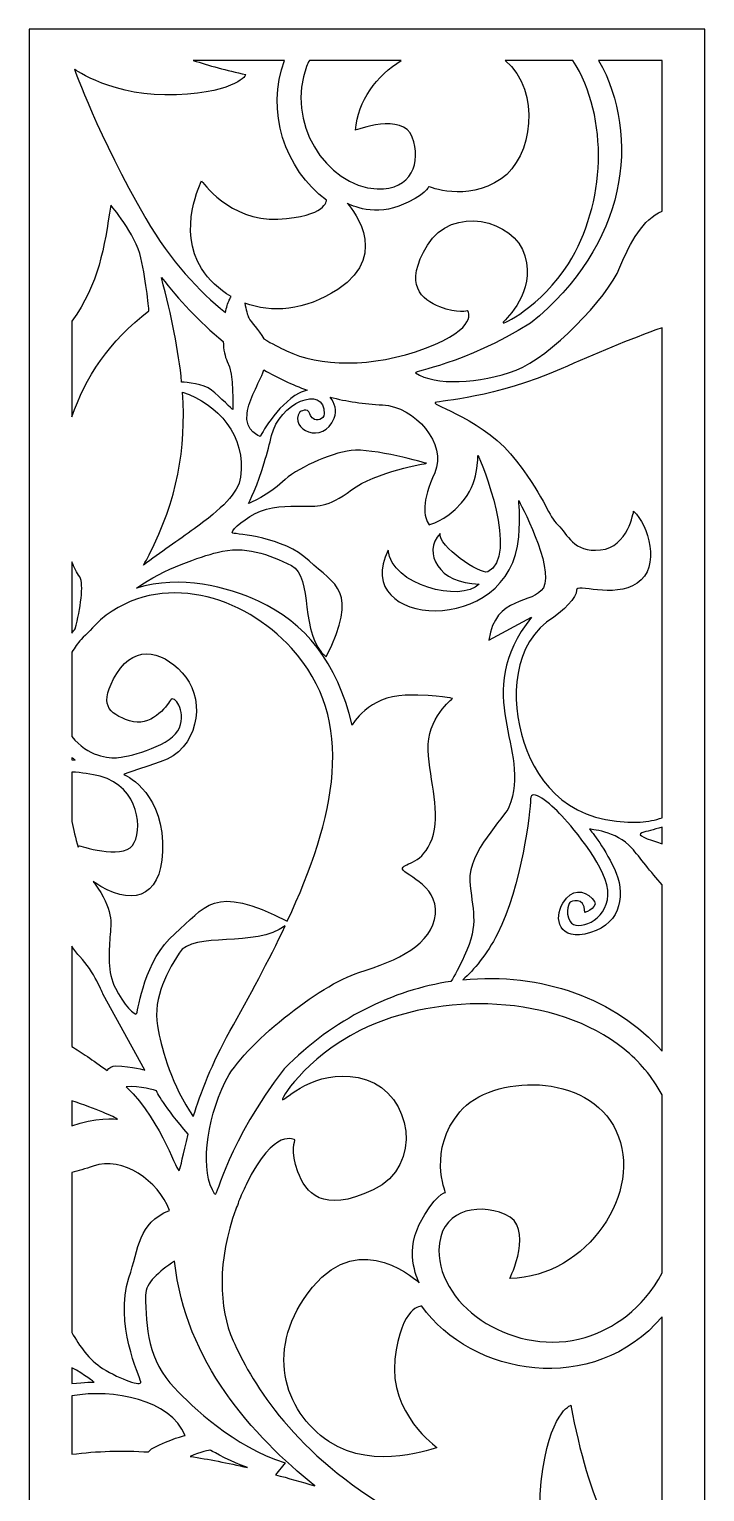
# Model space of a CAD drawing. Header units: centimetres. Extents: x -27 to -21.6, y -9 to 9.
# Drawn here: x -27 to -21.63, y -2.63 to 9 of the extents above; entities that cross this region are included whole.
import ezdxf

# ---------------------------------------------------------------- set-up
doc = ezdxf.new("R2010")
doc.units = ezdxf.units.CM
doc.header["$MEASUREMENT"] = 0
doc.layers.add('layer 1', color=7, linetype='Continuous')

msp = doc.modelspace()

# ---------------------------------------------------------------- linework, layer by layer
at = {"layer": 'layer 1', "color": 250}
for points, knots in [([(-26.99914, 9.00077), (-26.99914, 9.00077), (-21.63093, 9.00077), (-21.63093, 9.00077), (-21.63093, 9.00077), (-21.63093, 9.00077), (-21.63093, -9.00021), (-21.63093, -9.00021), (-21.63093, -9.00021), (-21.63093, -9.00021), (-26.99914, -9.00021), (-26.99914, -9.00021), (-26.99914, -9.00021), (-26.99914, -9.00021), (-26.99914, 9.00077), (-26.99914, 9.00077)], [0, 0, 0, 0, 0.2, 0.2, 0.2, 0.2, 0.4, 0.4, 0.4, 0.4, 0.6, 0.6, 0.6, 0.6, 1, 1, 1, 1]), ([(-25.69753, 8.75316), (-25.69753, 8.75316), (-24.97039, 8.75316), (-24.97039, 8.75316), (-24.97039, 8.75316), (-25.12124, 8.35478), (-24.97064, 7.88635), (-24.63671, 7.64179), (-24.63671, 7.64179), (-24.63671, 7.64179), (-24.63671, 7.50968), (-25.02238, 7.49075), (-25.02238, 7.49075), (-25.40807, 7.4718), (-25.62963, 7.79437), (-25.62963, 7.79437), (-25.62963, 7.79437), (-25.62963, 7.79437), (-25.82658, 7.40258), (-25.62963, 7.09784), (-25.62963, 7.09784), (-25.5711, 7.00726), (-25.49083, 6.93014), (-25.39525, 6.87409), (-25.39525, 6.87409), (-25.39979, 6.86543), (-25.40446, 6.85628), (-25.40926, 6.84661), (-25.40926, 6.84661), (-25.42179, 6.82137), (-25.43236, 6.78676), (-25.44045, 6.74724), (-25.44045, 6.74724), (-25.64735, 6.91408), (-25.87322, 7.15226), (-26.0726, 7.49559), (-26.0726, 7.49559), (-26.45452, 8.15324), (-26.6397, 8.68255), (-26.6397, 8.68255), (-26.6397, 8.68255), (-26.6397, 8.68255), (-26.32722, 8.45626), (-25.82956, 8.4798), (-25.82956, 8.4798), (-25.33189, 8.50334), (-25.27885, 8.63994), (-25.27885, 8.63994), (-25.27885, 8.63994), (-25.43246, 8.67444), (-25.57071, 8.71204), (-25.69753, 8.75316)], [0, 0, 0, 0, 0.07142857, 0.07142857, 0.07142857, 0.07142857, 0.14285714, 0.14285714, 0.14285714, 0.14285714, 0.21428571, 0.21428571, 0.21428571, 0.21428571, 0.28571429, 0.28571429, 0.28571429, 0.28571429, 0.35714286, 0.35714286, 0.35714286, 0.35714286, 0.42857143, 0.42857143, 0.42857143, 0.42857143, 0.5, 0.5, 0.5, 0.5, 0.57142857, 0.57142857, 0.57142857, 0.57142857, 0.64285714, 0.64285714, 0.64285714, 0.64285714, 0.71428571, 0.71428571, 0.71428571, 0.71428571, 0.78571429, 0.78571429, 0.78571429, 0.78571429, 0.85714286, 0.85714286, 0.85714286, 0.85714286, 1, 1, 1, 1]), ([(-23.21587, 8.75316), (-23.21587, 8.75316), (-22.678, 8.75316), (-22.678, 8.75316), (-22.678, 8.75316), (-22.3875, 8.29536), (-22.41821, 7.60857), (-22.71425, 7.13614), (-22.71425, 7.13614), (-22.92645, 6.7975), (-23.25713, 6.63487), (-23.23245, 6.66997), (-23.23245, 6.66997), (-23.20777, 6.70507), (-22.97582, 6.90423), (-23.05972, 7.19732), (-23.05972, 7.19732), (-23.14361, 7.4904), (-23.64208, 7.60338), (-23.83455, 7.28412), (-23.83455, 7.28412), (-24.02702, 6.96488), (-23.87896, 6.85044), (-23.73584, 6.79254), (-23.73584, 6.79254), (-23.59272, 6.73464), (-23.51376, 6.76172), (-23.51376, 6.76172), (-23.51376, 6.76172), (-23.51376, 6.76172), (-23.41998, 6.62642), (-23.84935, 6.46426), (-23.84935, 6.46426), (-24.27872, 6.3021), (-24.69821, 6.31938), (-24.95485, 6.44263), (-24.95485, 6.44263), (-25.00701, 6.46768), (-25.06839, 6.49889), (-25.13627, 6.53825), (-25.13627, 6.53825), (-25.17465, 6.61167), (-25.23656, 6.66842), (-25.25464, 6.70463), (-25.25464, 6.70463), (-25.26549, 6.72639), (-25.27694, 6.77276), (-25.287, 6.82238), (-25.287, 6.82238), (-25.07495, 6.74222), (-24.81069, 6.75804), (-24.54644, 6.93193), (-24.54644, 6.93193), (-24.10331, 7.22351), (-24.47259, 7.61701), (-24.47259, 7.61701), (-24.47259, 7.61701), (-24.47259, 7.61701), (-24.28385, 7.50836), (-24.06229, 7.5941), (-24.06229, 7.5941), (-23.84073, 7.67985), (-23.82431, 7.75004), (-23.82431, 7.75004), (-23.82431, 7.75004), (-23.82431, 7.75004), (-23.52889, 7.62016), (-23.24989, 7.81043), (-23.24989, 7.81043), (-22.99839, 7.98194), (-22.927, 8.50329), (-23.21587, 8.75316)], [0, 0, 0, 0, 0.05263158, 0.05263158, 0.05263158, 0.05263158, 0.10526316, 0.10526316, 0.10526316, 0.10526316, 0.15789474, 0.15789474, 0.15789474, 0.15789474, 0.21052632, 0.21052632, 0.21052632, 0.21052632, 0.26315789, 0.26315789, 0.26315789, 0.26315789, 0.31578947, 0.31578947, 0.31578947, 0.31578947, 0.36842105, 0.36842105, 0.36842105, 0.36842105, 0.42105263, 0.42105263, 0.42105263, 0.42105263, 0.47368421, 0.47368421, 0.47368421, 0.47368421, 0.52631579, 0.52631579, 0.52631579, 0.52631579, 0.57894737, 0.57894737, 0.57894737, 0.57894737, 0.63157895, 0.63157895, 0.63157895, 0.63157895, 0.68421053, 0.68421053, 0.68421053, 0.68421053, 0.73684211, 0.73684211, 0.73684211, 0.73684211, 0.78947368, 0.78947368, 0.78947368, 0.78947368, 0.84210526, 0.84210526, 0.84210526, 0.84210526, 0.89473684, 0.89473684, 0.89473684, 0.89473684, 1, 1, 1, 1]), ([(-24.77323, 8.75316), (-24.77323, 8.75316), (-24.04252, 8.75316), (-24.04252, 8.75316), (-24.04252, 8.75316), (-24.23818, 8.63126), (-24.38768, 8.43397), (-24.40694, 8.19796), (-24.40694, 8.19796), (-24.40694, 8.19796), (-24.02946, 8.34092), (-23.9556, 8.14334), (-23.9556, 8.14334), (-23.88175, 7.94574), (-23.9582, 7.71758), (-24.2346, 7.7309), (-24.2346, 7.7309), (-24.6477, 7.75081), (-24.96446, 8.27551), (-24.79455, 8.70448), (-24.79455, 8.70448), (-24.78813, 8.7207), (-24.78102, 8.73694), (-24.77323, 8.75316)], [0, 0, 0, 0, 0.14285714, 0.14285714, 0.14285714, 0.14285714, 0.28571429, 0.28571429, 0.28571429, 0.28571429, 0.42857143, 0.42857143, 0.42857143, 0.42857143, 0.57142857, 0.57142857, 0.57142857, 0.57142857, 0.71428571, 0.71428571, 0.71428571, 0.71428571, 1, 1, 1, 1]), ([(-22.47388, 8.75316), (-22.47388, 8.75316), (-21.9693, 8.75316), (-21.9693, 8.75316), (-21.9693, 8.75316), (-21.9693, 8.75316), (-21.9693, 7.55314), (-21.9693, 7.55314), (-21.9693, 7.55314), (-22.12126, 7.49055), (-22.22217, 7.30977), (-22.30489, 7.10734), (-22.30489, 7.10734), (-22.40569, 6.86073), (-22.86402, 6.38946), (-23.12837, 6.28977), (-23.12837, 6.28977), (-23.41792, 6.18057), (-23.78047, 6.16286), (-23.92843, 6.26834), (-23.92843, 6.26834), (-23.94746, 6.28191), (-23.55045, 6.33113), (-23.01498, 6.66401), (-23.01498, 6.66401), (-22.24956, 7.27618), (-22.13309, 8.14944), (-22.47388, 8.75316)], [0, 0, 0, 0, 0.125, 0.125, 0.125, 0.125, 0.25, 0.25, 0.25, 0.25, 0.375, 0.375, 0.375, 0.375, 0.5, 0.5, 0.5, 0.5, 0.625, 0.625, 0.625, 0.625, 0.75, 0.75, 0.75, 0.75, 1, 1, 1, 1]), ([(-26.66076, 5.91749), (-26.66076, 5.91749), (-26.66076, 6.67828), (-26.66076, 6.67828), (-26.66076, 6.67828), (-26.44443, 6.97894), (-26.40481, 7.26264), (-26.35094, 7.60054), (-26.35094, 7.60054), (-26.35094, 7.60054), (-26.1561, 7.37483), (-26.11159, 7.18134), (-26.11159, 7.18134), (-26.0671, 6.98784), (-26.04801, 6.76003), (-26.04801, 6.76003), (-26.04801, 6.76003), (-26.36172, 6.52594), (-26.55573, 6.22445), (-26.66076, 5.91749)], [0, 0, 0, 0, 0.16666667, 0.16666667, 0.16666667, 0.16666667, 0.33333333, 0.33333333, 0.33333333, 0.33333333, 0.5, 0.5, 0.5, 0.5, 0.66666667, 0.66666667, 0.66666667, 0.66666667, 1, 1, 1, 1]), ([(-25.788, 6.19465), (-25.75012, 6.19257), (-25.612, 6.18163), (-25.55194, 6.13107), (-25.55194, 6.13107), (-25.48198, 6.07218), (-25.38236, 5.97502), (-25.38236, 5.97502), (-25.38236, 5.97502), (-25.38236, 5.97502), (-25.37105, 6.26027), (-25.42557, 6.35923), (-25.42557, 6.35923), (-25.44486, 6.39425), (-25.45518, 6.45201), (-25.45808, 6.51678), (-25.45808, 6.51678), (-25.65063, 6.67506), (-25.81285, 6.85336), (-25.94861, 7.02533), (-25.94861, 7.02533), (-25.86797, 6.7183), (-25.81233, 6.44697), (-25.788, 6.19465)], [0, 0, 0, 0, 0.14285714, 0.14285714, 0.14285714, 0.14285714, 0.28571429, 0.28571429, 0.28571429, 0.28571429, 0.42857143, 0.42857143, 0.42857143, 0.42857143, 0.57142857, 0.57142857, 0.57142857, 0.57142857, 0.71428571, 0.71428571, 0.71428571, 0.71428571, 1, 1, 1, 1]), ([(-21.9693, 6.62695), (-21.9693, 6.62695), (-21.9693, 2.72886), (-21.9693, 2.72886), (-21.9693, 2.72886), (-22.0235, 2.70997), (-22.0815, 2.69772), (-22.14329, 2.69474), (-22.14329, 2.69474), (-22.6815, 2.66877), (-22.95641, 2.98311), (-23.06859, 3.32884), (-23.06859, 3.32884), (-23.17957, 3.67083), (-23.16002, 4.12222), (-22.83073, 4.32547), (-22.83073, 4.32547), (-22.77306, 4.36106), (-22.6411, 4.48476), (-22.64935, 4.54), (-22.64935, 4.54), (-22.65759, 4.59524), (-22.35665, 4.46883), (-22.16702, 4.59494), (-22.16702, 4.59494), (-21.97739, 4.72107), (-22.08046, 5.06315), (-22.19589, 5.16684), (-22.19589, 5.16684), (-22.19589, 5.16684), (-22.24123, 4.88094), (-22.45971, 4.85917), (-22.45971, 4.85917), (-22.6782, 4.83741), (-22.71941, 4.9839), (-22.79774, 5.05771), (-22.79774, 5.05771), (-22.87608, 5.13151), (-22.8813, 5.23983), (-23.12597, 5.56575), (-23.12597, 5.56575), (-23.37065, 5.89167), (-23.81219, 6.01463), (-23.77213, 6.03057), (-23.77213, 6.03057), (-23.73207, 6.04651), (-23.29939, 6.06739), (-22.77058, 6.30006), (-22.77058, 6.30006), (-22.50275, 6.41789), (-22.23314, 6.53258), (-21.9693, 6.62695)], [0, 0, 0, 0, 0.07142857, 0.07142857, 0.07142857, 0.07142857, 0.14285714, 0.14285714, 0.14285714, 0.14285714, 0.21428571, 0.21428571, 0.21428571, 0.21428571, 0.28571429, 0.28571429, 0.28571429, 0.28571429, 0.35714286, 0.35714286, 0.35714286, 0.35714286, 0.42857143, 0.42857143, 0.42857143, 0.42857143, 0.5, 0.5, 0.5, 0.5, 0.57142857, 0.57142857, 0.57142857, 0.57142857, 0.64285714, 0.64285714, 0.64285714, 0.64285714, 0.71428571, 0.71428571, 0.71428571, 0.71428571, 0.78571429, 0.78571429, 0.78571429, 0.78571429, 0.85714286, 0.85714286, 0.85714286, 0.85714286, 1, 1, 1, 1]), ([(-25.13436, 6.29084), (-25.1778, 6.17444), (-25.25224, 6.06011), (-25.26801, 5.94551), (-25.26801, 5.94551), (-25.28802, 5.80017), (-25.16421, 5.76138), (-25.16421, 5.76138), (-25.16421, 5.76138), (-25.16421, 5.76138), (-25.03661, 6.00963), (-24.85366, 6.10601), (-24.85366, 6.10601), (-24.83173, 6.11757), (-24.81036, 6.12537), (-24.78978, 6.12996), (-24.78978, 6.12996), (-24.91228, 6.17403), (-25.02702, 6.22858), (-25.13436, 6.29084)], [0, 0, 0, 0, 0.16666667, 0.16666667, 0.16666667, 0.16666667, 0.33333333, 0.33333333, 0.33333333, 0.33333333, 0.5, 0.5, 0.5, 0.5, 0.66666667, 0.66666667, 0.66666667, 0.66666667, 1, 1, 1, 1]), ([(-24.60909, 6.07442), (-24.56933, 6.02919), (-24.5538, 5.96554), (-24.57574, 5.90802), (-24.57574, 5.90802), (-24.66022, 5.68662), (-24.94161, 5.81999), (-24.84985, 5.95676), (-24.84985, 5.95676), (-24.84985, 5.95676), (-24.7843, 5.99628), (-24.76865, 5.94127), (-24.76865, 5.94127), (-24.76374, 5.92408), (-24.75435, 5.91231), (-24.74375, 5.90432), (-24.74375, 5.90432), (-24.71549, 5.883), (-24.65527, 5.89503), (-24.65466, 5.941), (-24.65466, 5.941), (-24.65144, 6.18432), (-25.01894, 6.02382), (-25.07302, 5.76857), (-25.07302, 5.76857), (-25.08607, 5.70701), (-25.10904, 5.63234), (-25.13165, 5.55189), (-25.13165, 5.55189), (-25.17834, 5.38579), (-25.25674, 5.22792), (-25.25674, 5.22792), (-25.25674, 5.22792), (-25.25674, 5.22792), (-25.08797, 5.29939), (-24.98729, 5.40094), (-24.98729, 5.40094), (-24.88661, 5.50246), (-24.6107, 5.62841), (-24.44069, 5.65007), (-24.44069, 5.65007), (-24.2707, 5.67174), (-23.84287, 5.54797), (-23.84287, 5.54797), (-23.84287, 5.54797), (-23.84287, 5.54797), (-24.24755, 5.48027), (-24.43814, 5.33622), (-24.43814, 5.33622), (-24.62872, 5.19218), (-24.71928, 5.20752), (-24.82984, 5.20746), (-24.82984, 5.20746), (-24.94041, 5.2074), (-25.09224, 5.20985), (-25.20433, 5.14839), (-25.20433, 5.14839), (-25.31641, 5.08692), (-25.41155, 5.00042), (-25.38074, 4.99241), (-25.38074, 4.99241), (-25.34995, 4.98439), (-24.98252, 4.967), (-24.77549, 4.773), (-24.77549, 4.773), (-24.56847, 4.57899), (-24.37499, 4.53969), (-24.63912, 4.0085), (-24.63912, 4.0085), (-24.85743, 4.1784), (-24.7374, 4.64774), (-24.91592, 4.73539), (-24.91592, 4.73539), (-25.09458, 4.82311), (-25.28493, 4.8974), (-25.50543, 4.83944), (-25.50543, 4.83944), (-25.63777, 4.80464), (-25.92333, 4.7133), (-26.14792, 4.55563), (-26.14792, 4.55563), (-25.79625, 4.66208), (-25.42521, 4.56503), (-25.17729, 4.4515), (-25.17729, 4.4515), (-24.8076, 4.28219), (-24.55011, 3.96546), (-24.43408, 3.46625), (-24.43408, 3.46625), (-24.43408, 3.46625), (-24.30142, 3.69894), (-24.01051, 3.70278), (-24.01051, 3.70278), (-23.71961, 3.70663), (-23.63595, 3.67697), (-23.63595, 3.67697), (-23.63595, 3.67697), (-23.63595, 3.67697), (-23.84115, 3.51834), (-23.82907, 3.26761), (-23.82907, 3.26761), (-23.81698, 3.01689), (-23.72485, 2.76172), (-23.79772, 2.56072), (-23.79772, 2.56072), (-23.87057, 2.35973), (-24.01299, 2.37264), (-24.03211, 2.3287), (-24.03211, 2.3287), (-24.05123, 2.28475), (-23.74705, 2.20205), (-23.77127, 1.96224), (-23.77127, 1.96224), (-23.79549, 1.72242), (-24.06843, 1.59371), (-24.37904, 1.49748), (-24.37904, 1.49748), (-24.68965, 1.40125), (-25.30138, 0.91919), (-25.44224, 0.62937), (-25.44224, 0.62937), (-25.59654, 0.31194), (-25.64315, -0.09368), (-25.52337, -0.26693), (-25.52337, -0.26693), (-25.50796, -0.28922), (-25.42018, 0.15292), (-24.9736, 0.73102), (-24.9736, 0.73102), (-24.57379, 1.13615), (-24.10587, 1.35771), (-23.64784, 1.42663), (-23.64784, 1.42663), (-23.6179, 1.47517), (-23.58203, 1.54044), (-23.54151, 1.62737), (-23.54151, 1.62737), (-23.41715, 1.89419), (-23.48298, 2.00075), (-23.49762, 2.22726), (-23.49762, 2.22726), (-23.51225, 2.45375), (-23.21971, 2.73344), (-23.18726, 2.81285), (-23.18726, 2.81285), (-22.99823, 3.27532), (-23.50255, 3.70566), (-23.00689, 4.32369), (-23.00689, 4.32369), (-23.00689, 4.32369), (-23.34562, 4.14218), (-23.34562, 4.14218), (-23.34562, 4.14218), (-23.29933, 4.49918), (-22.9867, 4.42558), (-22.91329, 4.55795), (-22.91329, 4.55795), (-22.82331, 4.72017), (-23.10907, 5.25289), (-23.10907, 5.25289), (-23.10907, 5.25289), (-23.10907, 5.25289), (-23.09614, 5.12586), (-23.10907, 4.96398), (-23.10907, 4.96398), (-23.17403, 4.15044), (-24.46026, 4.2446), (-24.14699, 4.85646), (-24.14699, 4.85646), (-24.12155, 4.57998), (-23.56987, 4.43653), (-23.42414, 4.58742), (-23.42414, 4.58742), (-23.74316, 4.59084), (-23.87837, 4.83573), (-23.7344, 4.99008), (-23.7344, 4.99008), (-23.75413, 4.89122), (-23.41309, 4.65983), (-23.35583, 4.68525), (-23.35583, 4.68525), (-23.10198, 4.79797), (-23.40459, 5.5712), (-23.4348, 5.61154), (-23.4348, 5.61154), (-23.4348, 5.61154), (-23.42493, 5.3829), (-23.56311, 5.2326), (-23.56311, 5.2326), (-23.7013, 5.08228), (-23.81974, 5.05971), (-23.81974, 5.05971), (-23.81974, 5.05971), (-23.8691, 5.11952), (-23.88069, 5.24654), (-23.77689, 5.4737), (-23.77689, 5.4737), (-23.67309, 5.70086), (-23.93564, 6.0012), (-24.19211, 6.01267), (-24.19211, 6.01267), (-24.33948, 6.01925), (-24.47832, 6.04084), (-24.60909, 6.07442)], [0, 0, 0, 0, 0.01923077, 0.01923077, 0.01923077, 0.01923077, 0.03846154, 0.03846154, 0.03846154, 0.03846154, 0.05769231, 0.05769231, 0.05769231, 0.05769231, 0.07692308, 0.07692308, 0.07692308, 0.07692308, 0.09615385, 0.09615385, 0.09615385, 0.09615385, 0.11538462, 0.11538462, 0.11538462, 0.11538462, 0.13461538, 0.13461538, 0.13461538, 0.13461538, 0.15384615, 0.15384615, 0.15384615, 0.15384615, 0.17307692, 0.17307692, 0.17307692, 0.17307692, 0.19230769, 0.19230769, 0.19230769, 0.19230769, 0.21153846, 0.21153846, 0.21153846, 0.21153846, 0.23076923, 0.23076923, 0.23076923, 0.23076923, 0.25, 0.25, 0.25, 0.25, 0.26923077, 0.26923077, 0.26923077, 0.26923077, 0.28846154, 0.28846154, 0.28846154, 0.28846154, 0.30769231, 0.30769231, 0.30769231, 0.30769231, 0.32692308, 0.32692308, 0.32692308, 0.32692308, 0.34615385, 0.34615385, 0.34615385, 0.34615385, 0.36538462, 0.36538462, 0.36538462, 0.36538462, 0.38461538, 0.38461538, 0.38461538, 0.38461538, 0.40384615, 0.40384615, 0.40384615, 0.40384615, 0.42307692, 0.42307692, 0.42307692, 0.42307692, 0.44230769, 0.44230769, 0.44230769, 0.44230769, 0.46153846, 0.46153846, 0.46153846, 0.46153846, 0.48076923, 0.48076923, 0.48076923, 0.48076923, 0.5, 0.5, 0.5, 0.5, 0.51923077, 0.51923077, 0.51923077, 0.51923077, 0.53846154, 0.53846154, 0.53846154, 0.53846154, 0.55769231, 0.55769231, 0.55769231, 0.55769231, 0.57692308, 0.57692308, 0.57692308, 0.57692308, 0.59615385, 0.59615385, 0.59615385, 0.59615385, 0.61538462, 0.61538462, 0.61538462, 0.61538462, 0.63461538, 0.63461538, 0.63461538, 0.63461538, 0.65384615, 0.65384615, 0.65384615, 0.65384615, 0.67307692, 0.67307692, 0.67307692, 0.67307692, 0.69230769, 0.69230769, 0.69230769, 0.69230769, 0.71153846, 0.71153846, 0.71153846, 0.71153846, 0.73076923, 0.73076923, 0.73076923, 0.73076923, 0.75, 0.75, 0.75, 0.75, 0.76923077, 0.76923077, 0.76923077, 0.76923077, 0.78846154, 0.78846154, 0.78846154, 0.78846154, 0.80769231, 0.80769231, 0.80769231, 0.80769231, 0.82692308, 0.82692308, 0.82692308, 0.82692308, 0.84615385, 0.84615385, 0.84615385, 0.84615385, 0.86538462, 0.86538462, 0.86538462, 0.86538462, 0.88461538, 0.88461538, 0.88461538, 0.88461538, 0.90384615, 0.90384615, 0.90384615, 0.90384615, 0.92307692, 0.92307692, 0.92307692, 0.92307692, 0.94230769, 0.94230769, 0.94230769, 0.94230769, 0.96153846, 0.96153846, 0.96153846, 0.96153846, 1, 1, 1, 1]), ([(-26.0925, 4.73731), (-25.95857, 4.83826), (-25.81229, 4.93706), (-25.68834, 5.02721), (-25.68834, 5.02721), (-25.47064, 5.18553), (-25.33813, 5.30931), (-25.31968, 5.43889), (-25.31968, 5.43889), (-25.27342, 5.76386), (-25.5006, 6.02363), (-25.78119, 6.11331), (-25.78119, 6.11331), (-25.74918, 5.65842), (-25.82459, 5.26129), (-26.04671, 4.81987), (-26.04671, 4.81987), (-26.06046, 4.79255), (-26.07584, 4.76497), (-26.0925, 4.73731)], [0, 0, 0, 0, 0.16666667, 0.16666667, 0.16666667, 0.16666667, 0.33333333, 0.33333333, 0.33333333, 0.33333333, 0.5, 0.5, 0.5, 0.5, 0.66666667, 0.66666667, 0.66666667, 0.66666667, 1, 1, 1, 1]), ([(-26.66076, 4.19824), (-26.66076, 4.19824), (-26.66076, 4.76369), (-26.66076, 4.76369), (-26.66076, 4.76369), (-26.64213, 4.71979), (-26.62132, 4.67969), (-26.59855, 4.64427), (-26.59855, 4.64427), (-26.56182, 4.58711), (-26.59391, 4.38673), (-26.63338, 4.23146), (-26.63338, 4.23146), (-26.6426, 4.22065), (-26.65172, 4.2096), (-26.66076, 4.19824)], [0, 0, 0, 0, 0.2, 0.2, 0.2, 0.2, 0.4, 0.4, 0.4, 0.4, 0.6, 0.6, 0.6, 0.6, 1, 1, 1, 1]), ([(-26.66076, 3.37518), (-26.66076, 3.37518), (-26.66076, 4.04572), (-26.66076, 4.04572), (-26.66076, 4.04572), (-26.6381, 4.08172), (-26.61348, 4.116), (-26.58793, 4.14769), (-26.58793, 4.14769), (-26.54435, 4.18977), (-26.49073, 4.2432), (-26.43349, 4.30414), (-26.43349, 4.30414), (-25.95009, 4.70334), (-25.29661, 4.49449), (-24.91398, 4.07708), (-24.91398, 4.07708), (-24.3908, 3.50638), (-24.56754, 2.7264), (-24.94848, 1.90533), (-24.94848, 1.90533), (-25.54041, 2.21525), (-25.60161, 2.01245), (-25.84269, 1.8062), (-25.84269, 1.8062), (-26.08577, 1.59822), (-26.13261, 1.20563), (-26.14425, 1.1732), (-26.14425, 1.1732), (-26.1559, 1.14075), (-26.25081, 1.24893), (-26.31508, 1.37349), (-26.31508, 1.37349), (-26.37933, 1.49805), (-26.36556, 1.66061), (-26.35769, 1.77912), (-26.35769, 1.77912), (-26.34982, 1.89764), (-26.32528, 1.99361), (-26.48105, 2.20823), (-26.48105, 2.20823), (-26.48408, 2.2124), (-26.48707, 2.2167), (-26.49003, 2.22105), (-26.49003, 2.22105), (-26.47274, 2.20847), (-26.45335, 2.19577), (-26.43164, 2.18306), (-26.43164, 2.18306), (-26.15106, 2.01881), (-25.92332, 2.11352), (-25.94049, 2.53568), (-25.94049, 2.53568), (-25.95769, 2.95783), (-26.24829, 3.07309), (-26.24829, 3.07309), (-26.24829, 3.07309), (-26.24829, 3.07309), (-26.26151, 3.07382), (-25.95828, 3.17259), (-25.95828, 3.17259), (-25.65505, 3.27138), (-25.60017, 3.64823), (-25.75449, 3.84676), (-25.75449, 3.84676), (-25.90883, 4.04529), (-26.15105, 4.12481), (-26.30313, 3.87724), (-26.30313, 3.87724), (-26.45522, 3.62966), (-26.37164, 3.55895), (-26.2032, 3.50004), (-26.2032, 3.50004), (-26.03477, 3.44114), (-25.90764, 3.61576), (-25.87779, 3.66365), (-25.87779, 3.66365), (-25.84792, 3.71155), (-25.75071, 3.58227), (-25.80448, 3.44485), (-25.80448, 3.44485), (-25.85824, 3.30744), (-26.18514, 3.21824), (-26.28984, 3.20754), (-26.28984, 3.20754), (-26.3695, 3.19939), (-26.53456, 3.21518), (-26.66076, 3.37518)], [0, 0, 0, 0, 0.04347826, 0.04347826, 0.04347826, 0.04347826, 0.08695652, 0.08695652, 0.08695652, 0.08695652, 0.13043478, 0.13043478, 0.13043478, 0.13043478, 0.17391304, 0.17391304, 0.17391304, 0.17391304, 0.2173913, 0.2173913, 0.2173913, 0.2173913, 0.26086957, 0.26086957, 0.26086957, 0.26086957, 0.30434783, 0.30434783, 0.30434783, 0.30434783, 0.34782609, 0.34782609, 0.34782609, 0.34782609, 0.39130435, 0.39130435, 0.39130435, 0.39130435, 0.43478261, 0.43478261, 0.43478261, 0.43478261, 0.47826087, 0.47826087, 0.47826087, 0.47826087, 0.52173913, 0.52173913, 0.52173913, 0.52173913, 0.56521739, 0.56521739, 0.56521739, 0.56521739, 0.60869565, 0.60869565, 0.60869565, 0.60869565, 0.65217391, 0.65217391, 0.65217391, 0.65217391, 0.69565217, 0.69565217, 0.69565217, 0.69565217, 0.73913043, 0.73913043, 0.73913043, 0.73913043, 0.7826087, 0.7826087, 0.7826087, 0.7826087, 0.82608696, 0.82608696, 0.82608696, 0.82608696, 0.86956522, 0.86956522, 0.86956522, 0.86956522, 0.91304348, 0.91304348, 0.91304348, 0.91304348, 1, 1, 1, 1]), ([(-26.66076, 3.18938), (-26.66076, 3.18938), (-26.66076, 3.2064), (-26.66076, 3.2064), (-26.66076, 3.2064), (-26.65262, 3.20011), (-26.64427, 3.19395), (-26.63563, 3.18797), (-26.63563, 3.18797), (-26.63563, 3.18797), (-26.66076, 3.18938), (-26.66076, 3.18938)], [0, 0, 0, 0, 0.25, 0.25, 0.25, 0.25, 0.5, 0.5, 0.5, 0.5, 1, 1, 1, 1]), ([(-26.66076, 2.69899), (-26.66076, 2.69899), (-26.66076, 3.092), (-26.66076, 3.092), (-26.66076, 3.092), (-26.58332, 3.08801), (-26.50683, 3.07772), (-26.43509, 3.05868), (-26.43509, 3.05868), (-26.12016, 2.97512), (-26.09401, 2.61854), (-26.17912, 2.50764), (-26.17912, 2.50764), (-26.2642, 2.39676), (-26.60387, 2.50646), (-26.60387, 2.50646), (-26.60387, 2.50646), (-26.60387, 2.50646), (-26.60678, 2.5022), (-26.61039, 2.49438), (-26.61039, 2.49438), (-26.63225, 2.56684), (-26.64875, 2.6385), (-26.66076, 2.69899)], [0, 0, 0, 0, 0.14285714, 0.14285714, 0.14285714, 0.14285714, 0.28571429, 0.28571429, 0.28571429, 0.28571429, 0.42857143, 0.42857143, 0.42857143, 0.42857143, 0.57142857, 0.57142857, 0.57142857, 0.57142857, 0.71428571, 0.71428571, 0.71428571, 0.71428571, 1, 1, 1, 1]), ([(-21.9693, 2.19571), (-21.9693, 2.19571), (-21.9693, 0.87106), (-21.9693, 0.87106), (-21.9693, 0.87106), (-22.33643, 1.28891), (-22.93037, 1.50412), (-23.553, 1.43872), (-23.553, 1.43872), (-23.4656, 1.51954), (-23.36312, 1.63879), (-23.27815, 1.80601), (-23.27815, 1.80601), (-23.08794, 2.18039), (-23.01477, 2.78764), (-23.01477, 2.87864), (-23.01477, 2.87864), (-23.01477, 2.96965), (-22.86115, 2.84769), (-22.76605, 2.74314), (-22.76605, 2.74314), (-22.67094, 2.63858), (-22.39294, 2.31771), (-22.40025, 2.11246), (-22.40025, 2.11246), (-22.40757, 1.90719), (-22.64899, 1.81972), (-22.7002, 1.90319), (-22.7002, 1.90319), (-22.7514, 1.98668), (-22.7002, 2.05844), (-22.7002, 2.05844), (-22.7002, 2.05844), (-22.7002, 2.05844), (-22.58315, 2.11464), (-22.58315, 1.97546), (-22.58315, 1.97546), (-22.58315, 1.97546), (-22.45147, 2.01928), (-22.52463, 2.08653), (-22.52463, 2.08653), (-22.59778, 2.15379), (-22.68557, 2.16918), (-22.75873, 2.04906), (-22.75873, 2.04906), (-22.83188, 1.92896), (-22.7953, 1.74009), (-22.53926, 1.81519), (-22.53926, 1.81519), (-22.28321, 1.8903), (-22.26126, 2.13671), (-22.34905, 2.3234), (-22.34905, 2.3234), (-22.43684, 2.51009), (-22.54657, 2.63774), (-22.54657, 2.63774), (-22.54657, 2.63774), (-22.54657, 2.63774), (-22.33442, 2.62686), (-22.21005, 2.48684), (-22.21005, 2.48684), (-22.14652, 2.41532), (-22.06011, 2.29511), (-21.9693, 2.19571)], [0, 0, 0, 0, 0.05882353, 0.05882353, 0.05882353, 0.05882353, 0.11764706, 0.11764706, 0.11764706, 0.11764706, 0.17647059, 0.17647059, 0.17647059, 0.17647059, 0.23529412, 0.23529412, 0.23529412, 0.23529412, 0.29411765, 0.29411765, 0.29411765, 0.29411765, 0.35294118, 0.35294118, 0.35294118, 0.35294118, 0.41176471, 0.41176471, 0.41176471, 0.41176471, 0.47058824, 0.47058824, 0.47058824, 0.47058824, 0.52941176, 0.52941176, 0.52941176, 0.52941176, 0.58823529, 0.58823529, 0.58823529, 0.58823529, 0.64705882, 0.64705882, 0.64705882, 0.64705882, 0.70588235, 0.70588235, 0.70588235, 0.70588235, 0.76470588, 0.76470588, 0.76470588, 0.76470588, 0.82352941, 0.82352941, 0.82352941, 0.82352941, 0.88235294, 0.88235294, 0.88235294, 0.88235294, 1, 1, 1, 1]), ([(-21.9693, 2.65475), (-21.9693, 2.65475), (-21.9693, 2.52099), (-21.9693, 2.52099), (-21.9693, 2.52099), (-22.09318, 2.56313), (-22.17919, 2.58995), (-22.12956, 2.60883), (-22.12956, 2.60883), (-22.09358, 2.62252), (-22.03948, 2.63196), (-21.9693, 2.65475)], [0, 0, 0, 0, 0.25, 0.25, 0.25, 0.25, 0.5, 0.5, 0.5, 0.5, 1, 1, 1, 1]), ([(-24.96522, 1.8694), (-25.09575, 1.5919), (-25.24873, 1.31), (-25.4051, 1.03017), (-25.4051, 1.03017), (-25.54712, 0.77603), (-25.63735, 0.54), (-25.69578, 0.35162), (-25.69578, 0.35162), (-25.86791, 0.59606), (-25.94112, 0.88109), (-25.97323, 1.02856), (-25.97323, 1.02856), (-26.0256, 1.26906), (-25.92454, 1.46778), (-25.80852, 1.65299), (-25.80852, 1.65299), (-25.69792, 1.82958), (-25.19803, 1.68988), (-24.96522, 1.8694)], [0, 0, 0, 0, 0.16666667, 0.16666667, 0.16666667, 0.16666667, 0.33333333, 0.33333333, 0.33333333, 0.33333333, 0.5, 0.5, 0.5, 0.5, 0.66666667, 0.66666667, 0.66666667, 0.66666667, 1, 1, 1, 1]), ([(-26.66076, 0.90884), (-26.66076, 0.90884), (-26.66076, 1.70738), (-26.66076, 1.70738), (-26.66076, 1.70738), (-26.63938, 1.67435), (-26.61769, 1.64594), (-26.59658, 1.62426), (-26.59658, 1.62426), (-26.48437, 1.50905), (-26.4124, 1.32302), (-26.4124, 1.32302), (-26.4124, 1.32302), (-26.4124, 1.32302), (-26.08182, 0.7223), (-26.08182, 0.7223), (-26.08182, 0.7223), (-26.08182, 0.7223), (-26.17738, 0.75005), (-26.31059, 0.75461), (-26.31059, 0.75461), (-26.34149, 0.75567), (-26.36421, 0.74086), (-26.38087, 0.7175), (-26.38087, 0.7175), (-26.49656, 0.80451), (-26.58765, 0.8644), (-26.66076, 0.90884)], [0, 0, 0, 0, 0.125, 0.125, 0.125, 0.125, 0.25, 0.25, 0.25, 0.25, 0.375, 0.375, 0.375, 0.375, 0.5, 0.5, 0.5, 0.5, 0.625, 0.625, 0.625, 0.625, 0.75, 0.75, 0.75, 0.75, 1, 1, 1, 1]), ([(-21.9693, 0.52583), (-21.9693, 0.52583), (-21.9693, -0.89226), (-21.9693, -0.89226), (-21.9693, -0.89226), (-22.12543, -1.18133), (-22.35831, -1.33852), (-22.58241, -1.40549), (-22.58241, -1.40549), (-23.12233, -1.56679), (-23.74685, -1.17546), (-23.7431, -0.71056), (-23.7431, -0.71056), (-23.7406, -0.39948), (-23.45438, -0.3293), (-23.21609, -0.42569), (-23.21609, -0.42569), (-22.9778, -0.52208), (-23.17971, -0.93587), (-23.17971, -0.93587), (-23.17971, -0.93587), (-22.55781, -0.92422), (-22.11181, -0.23757), (-22.3338, 0.23673), (-22.3338, 0.23673), (-22.5558, 0.71104), (-23.3244, 0.68906), (-23.5778, 0.389), (-23.5778, 0.389), (-23.8312, 0.08893), (-23.69148, -0.25146), (-23.69148, -0.25146), (-23.69148, -0.25146), (-23.69148, -0.25146), (-23.77903, -0.26507), (-23.89979, -0.50782), (-23.89979, -0.50782), (-24.02054, -0.75058), (-23.89965, -0.9698), (-23.89965, -0.9698), (-23.89965, -0.9698), (-23.89965, -0.9698), (-24.359, -0.52851), (-24.74842, -1.00581), (-24.74842, -1.00581), (-25.13781, -1.4831), (-24.98, -1.9908), (-24.61817, -2.23263), (-24.61817, -2.23263), (-24.25635, -2.47448), (-23.76037, -2.28029), (-23.76037, -2.28029), (-23.76037, -2.28029), (-23.76037, -2.28029), (-24.14247, -2.0096), (-24.09276, -1.57811), (-24.09276, -1.57811), (-24.04306, -1.14662), (-23.88036, -1.15566), (-23.88036, -1.15566), (-23.88036, -1.15566), (-23.48631, -1.70984), (-22.51456, -1.88249), (-21.9693, -1.24001), (-21.9693, -1.24001), (-21.9693, -1.24001), (-21.9693, -3.62819), (-21.9693, -3.62819), (-21.9693, -3.62819), (-22.32183, -3.15017), (-22.55488, -2.71034), (-22.69501, -1.94452), (-22.69501, -1.94452), (-22.69501, -1.94452), (-22.86689, -1.99469), (-22.92992, -2.55152), (-22.92992, -2.55152), (-22.99296, -3.10835), (-22.73565, -3.47449), (-22.73565, -3.47449), (-22.73565, -3.47449), (-22.73565, -3.47449), (-23.37484, -3.23048), (-24.15866, -2.75692), (-24.15866, -2.75692), (-24.94246, -2.28335), (-25.24472, -1.72702), (-25.37893, -1.43061), (-25.37893, -1.43061), (-25.49482, -1.1747), (-25.5051, -0.78798), (-25.35835, -0.38415), (-25.35835, -0.38415), (-25.3487, -0.36448), (-25.34082, -0.34416), (-25.33504, -0.32309), (-25.33504, -0.32309), (-25.31747, -0.27934), (-25.29803, -0.23547), (-25.27668, -0.19159), (-25.27668, -0.19159), (-25.04761, 0.27912), (-24.88738, 0.16463), (-24.88738, 0.16463), (-24.88738, 0.16463), (-24.88738, 0.16463), (-24.92613, 0.07789), (-24.86462, -0.08668), (-24.86462, -0.08668), (-24.80311, -0.25123), (-24.67231, -0.42521), (-24.26597, -0.23107), (-24.26597, -0.23107), (-23.85962, -0.03693), (-23.96467, 0.53013), (-24.31987, 0.64433), (-24.31987, 0.64433), (-24.67506, 0.75853), (-24.93623, 0.51187), (-24.98114, 0.48658), (-24.98114, 0.48658), (-25.02604, 0.46128), (-24.80316, 0.82122), (-24.37158, 1.03617), (-24.37158, 1.03617), (-23.72994, 1.35576), (-22.80908, 1.32055), (-22.27453, 0.89133), (-22.27453, 0.89133), (-22.15194, 0.79289), (-22.0485, 0.66856), (-21.9693, 0.52583)], [0, 0, 0, 0, 0.02941176, 0.02941176, 0.02941176, 0.02941176, 0.05882353, 0.05882353, 0.05882353, 0.05882353, 0.08823529, 0.08823529, 0.08823529, 0.08823529, 0.11764706, 0.11764706, 0.11764706, 0.11764706, 0.14705882, 0.14705882, 0.14705882, 0.14705882, 0.17647059, 0.17647059, 0.17647059, 0.17647059, 0.20588235, 0.20588235, 0.20588235, 0.20588235, 0.23529412, 0.23529412, 0.23529412, 0.23529412, 0.26470588, 0.26470588, 0.26470588, 0.26470588, 0.29411765, 0.29411765, 0.29411765, 0.29411765, 0.32352941, 0.32352941, 0.32352941, 0.32352941, 0.35294118, 0.35294118, 0.35294118, 0.35294118, 0.38235294, 0.38235294, 0.38235294, 0.38235294, 0.41176471, 0.41176471, 0.41176471, 0.41176471, 0.44117647, 0.44117647, 0.44117647, 0.44117647, 0.47058824, 0.47058824, 0.47058824, 0.47058824, 0.5, 0.5, 0.5, 0.5, 0.52941176, 0.52941176, 0.52941176, 0.52941176, 0.55882353, 0.55882353, 0.55882353, 0.55882353, 0.58823529, 0.58823529, 0.58823529, 0.58823529, 0.61764706, 0.61764706, 0.61764706, 0.61764706, 0.64705882, 0.64705882, 0.64705882, 0.64705882, 0.67647059, 0.67647059, 0.67647059, 0.67647059, 0.70588235, 0.70588235, 0.70588235, 0.70588235, 0.73529412, 0.73529412, 0.73529412, 0.73529412, 0.76470588, 0.76470588, 0.76470588, 0.76470588, 0.79411765, 0.79411765, 0.79411765, 0.79411765, 0.82352941, 0.82352941, 0.82352941, 0.82352941, 0.85294118, 0.85294118, 0.85294118, 0.85294118, 0.88235294, 0.88235294, 0.88235294, 0.88235294, 0.91176471, 0.91176471, 0.91176471, 0.91176471, 0.94117647, 0.94117647, 0.94117647, 0.94117647, 1, 1, 1, 1]), ([(-25.73584, 0.21265), (-25.77917, 0.05028), (-25.79557, -0.05582), (-25.8055, -0.07528), (-25.8055, -0.07528), (-25.82568, -0.11485), (-25.92641, 0.29157), (-26.2285, 0.58942), (-26.2285, 0.58942), (-26.12578, 0.59842), (-25.9898, 0.55752), (-25.9898, 0.55752), (-25.9898, 0.55752), (-25.9898, 0.55752), (-25.92382, 0.42392), (-25.73584, 0.21265)], [0, 0, 0, 0, 0.2, 0.2, 0.2, 0.2, 0.4, 0.4, 0.4, 0.4, 0.6, 0.6, 0.6, 0.6, 1, 1, 1, 1]), ([(-26.66076, 0.27731), (-26.66076, 0.27731), (-26.66076, 0.4769), (-26.66076, 0.4769), (-26.66076, 0.4769), (-26.47097, 0.41506), (-26.3171, 0.34626), (-26.29848, 0.33193), (-26.29848, 0.33193), (-26.29848, 0.33193), (-26.48602, 0.34977), (-26.66076, 0.27731)], [0, 0, 0, 0, 0.25, 0.25, 0.25, 0.25, 0.5, 0.5, 0.5, 0.5, 1, 1, 1, 1]), ([(-26.66076, -1.36632), (-26.66076, -1.36632), (-26.66076, -0.09186), (-26.66076, -0.09186), (-26.66076, -0.09186), (-26.61029, -0.08063), (-26.55407, -0.06449), (-26.49163, -0.04252), (-26.49163, -0.04252), (-26.25471, 0.04086), (-25.97344, -0.15961), (-25.88461, -0.39451), (-25.88461, -0.39451), (-26.13408, -0.49875), (-26.12759, -0.68967), (-26.20728, -0.93163), (-26.20728, -0.93163), (-26.32424, -1.28681), (-26.12164, -1.71747), (-26.11289, -1.75756), (-26.11289, -1.75756), (-26.10417, -1.79767), (-26.27077, -1.74175), (-26.41636, -1.65118), (-26.41636, -1.65118), (-26.52371, -1.58438), (-26.60065, -1.4716), (-26.66076, -1.36632)], [0, 0, 0, 0, 0.125, 0.125, 0.125, 0.125, 0.25, 0.25, 0.25, 0.25, 0.375, 0.375, 0.375, 0.375, 0.5, 0.5, 0.5, 0.5, 0.625, 0.625, 0.625, 0.625, 0.75, 0.75, 0.75, 0.75, 1, 1, 1, 1]), ([(-25.84435, -0.79797), (-25.75822, -1.60007), (-25.22573, -2.18337), (-24.7293, -2.5856), (-24.7293, -2.5856), (-24.83689, -2.55341), (-24.94093, -2.52379), (-25.04199, -2.49681), (-25.04199, -2.49681), (-25.04199, -2.49681), (-24.96634, -2.40342), (-24.96634, -2.40342), (-24.96634, -2.40342), (-25.37698, -2.27072), (-25.69779, -1.96021), (-25.84481, -1.8067), (-25.84481, -1.8067), (-26.05217, -1.59002), (-26.07525, -1.32703), (-26.07435, -1.0692), (-26.07435, -1.0692), (-26.07399, -0.96848), (-25.97256, -0.88428), (-25.84435, -0.79797)], [0, 0, 0, 0, 0.14285714, 0.14285714, 0.14285714, 0.14285714, 0.28571429, 0.28571429, 0.28571429, 0.28571429, 0.42857143, 0.42857143, 0.42857143, 0.42857143, 0.57142857, 0.57142857, 0.57142857, 0.57142857, 0.71428571, 0.71428571, 0.71428571, 0.71428571, 1, 1, 1, 1]), ([(-26.66076, -1.77119), (-26.66076, -1.77119), (-26.66076, -1.64534), (-26.66076, -1.64534), (-26.66076, -1.64534), (-26.55882, -1.70183), (-26.48414, -1.75969), (-26.48414, -1.75969), (-26.48414, -1.75969), (-26.48414, -1.75969), (-26.55661, -1.76167), (-26.66076, -1.77119)], [0, 0, 0, 0, 0.25, 0.25, 0.25, 0.25, 0.5, 0.5, 0.5, 0.5, 1, 1, 1, 1]), ([(-26.66076, -2.33466), (-26.66076, -2.33466), (-26.66076, -1.86904), (-26.66076, -1.86904), (-26.66076, -1.86904), (-26.3303, -1.81271), (-25.87814, -1.898), (-25.76078, -2.18459), (-25.76078, -2.18459), (-25.76078, -2.18459), (-25.87671, -2.2117), (-26.01649, -2.28451), (-26.01649, -2.28451), (-26.03196, -2.29257), (-26.04321, -2.30325), (-26.05098, -2.31588), (-26.05098, -2.31588), (-26.25879, -2.30258), (-26.45967, -2.30816), (-26.66076, -2.33466)], [0, 0, 0, 0, 0.16666667, 0.16666667, 0.16666667, 0.16666667, 0.33333333, 0.33333333, 0.33333333, 0.33333333, 0.5, 0.5, 0.5, 0.5, 0.66666667, 0.66666667, 0.66666667, 0.66666667, 1, 1, 1, 1]), ([(-25.26461, -2.44066), (-25.42316, -2.40322), (-25.57462, -2.3733), (-25.72123, -2.35148), (-25.72123, -2.35148), (-25.63965, -2.31797), (-25.56097, -2.30039), (-25.56097, -2.30039), (-25.56097, -2.30039), (-25.56097, -2.30039), (-25.46574, -2.36185), (-25.26461, -2.44066)], [0, 0, 0, 0, 0.25, 0.25, 0.25, 0.25, 0.5, 0.5, 0.5, 0.5, 1, 1, 1, 1])]:
    msp.add_open_spline(points, degree=3, knots=knots, dxfattribs=at)

doc.saveas('drawing.dxf')
